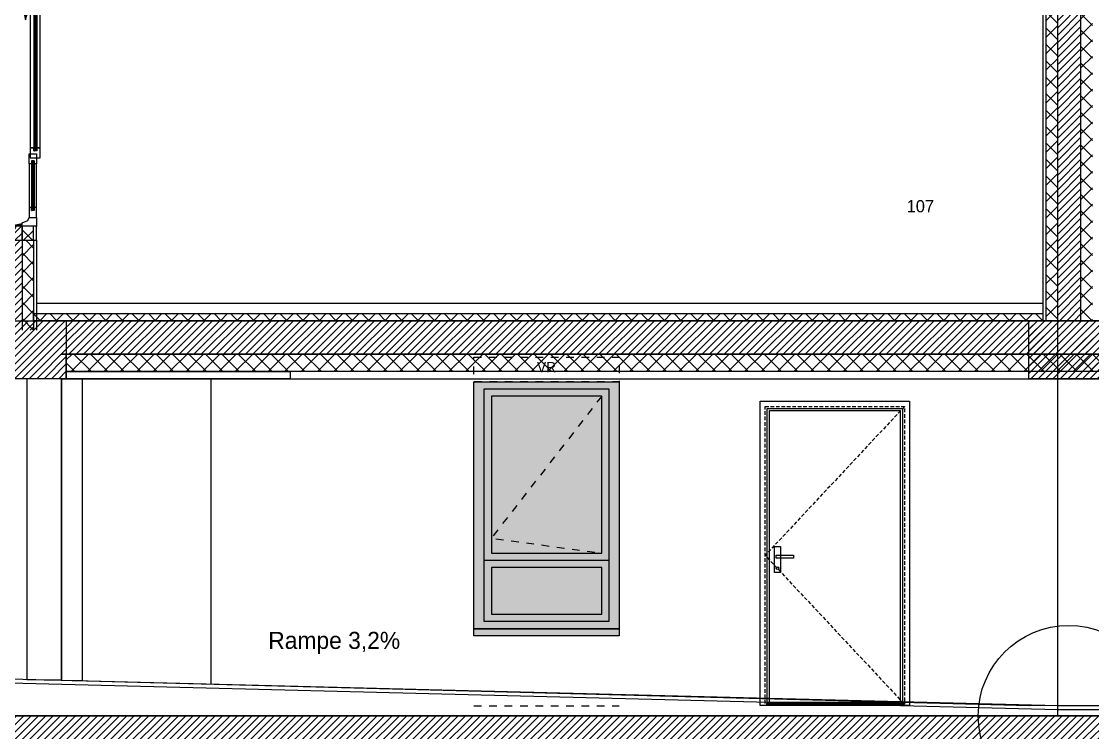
# Model space of a CAD drawing. Header units: centimetres. Extents: x -35664 to 50682, y -23001 to 23705.
# Drawn here: x 2920 to 3658, y -20791 to -20302 of the extents above; entities that cross this region are included whole.
import ezdxf

# ---------------------------------------------------------------- set-up
doc = ezdxf.new("R2010")
doc.units = ezdxf.units.CM
for name, pattern in [('Style de ligne -14', [0.147638, 0.098425, -0.049213]), ('VW-01', [0.41656, 0.20828, -0.20828]), ('VW-02', [0.69435, 0.48607, -0.20828])]:
    doc.linetypes.add(name, pattern=pattern)
for name, color, linetype in [('B GÈnÈral_Hatch', 252, 'Continuous'), ('B Général', 252, 'Continuous'), ('C ANNOTATIONS-cotation', 252, 'Continuous'), ('C ANNOTATIONS-prestations', 252, 'Continuous'), ('GÈnÈral_Hatch', 252, 'Continuous'), ('Général', 252, 'Continuous'), ('prlm-Coupe', 252, 'Continuous')]:
    doc.layers.add(name, color=color, linetype=linetype)
doc.styles.add('Eurostile', font='Eurosti.TTF')
pattern_1 = [(45, (-23116.898, 10090.366), (-5.6568542, 5.6568542), []), (135, (-23116.898, 10090.366), (5.6568542, 5.6568542), [])]
pattern_2 = [(45, (-23116.8977, 10090.366), (2.4253472, -2.6458333), [])]
pattern_3 = [(45, (0, 0), (-5.65685, 5.65685), []), (135, (0, 0), (5.65685, 5.65685), [])]
pattern_4 = [(45, (0, 0), (2.42535, -2.64583), [])]

# ---------------------------------------------------------------- blocks, each defined once
blk = doc.blocks.new('B 90.F_170.100 all.fix (2D)')
at = {"layer": 'B GÈnÈral_Hatch', "linetype": 'Continuous'}
for points in [[(50, -52), (-50, -52), (-50, 118), (50, 118)], [(-49.95, 118), (-49.95, 90), (22, 90), (22, -52), (50, -52), (50, 118)], [(-38, 108), (-38, 0), (38, 0), (38, 108)], [(-38, -10), (-38, -41.99), (38, -41.99), (38, -10)], [(-50, -52), (50, -52), (50, -57), (-50, -57)]]:
    blk.add_hatch(color=250, dxfattribs=at).paths.add_polyline_path(points)
at = {"layer": 'B Général', "linetype": 'Continuous'}
blk.add_line((43, -5), (-43, -5), dxfattribs=at)
at = {"layer": 'B Général', "linetype": 'Continuous', "flags": 128}
for points in [[(50, -52), (-50, -52), (-50, 118), (50, 118)], [(-43, 113), (43, 113), (43, -46.99), (-43, -46.99)], [(-38, 108), (-38, 0), (38, 0), (38, 108)], [(-38, -10), (-38, -41.99), (38, -41.99), (38, -10)], [(-50, -52), (50, -52), (50, -57), (-50, -57)]]:
    blk.add_lwpolyline(points, close=True, dxfattribs=at)
at = {"layer": 'C ANNOTATIONS-prestations', "linetype": 'VW-01', "ltscale": 25.4}
blk.add_line((-50, -105), (50, -105), dxfattribs=at)
at = {"layer": 'C ANNOTATIONS-prestations', "linetype": 'VW-01', "ltscale": 25.4, "flags": 128}
blk.add_lwpolyline([(-50, 135), (50, 135), (50, 118), (-50, 118)], close=True, dxfattribs=at)
blk.add_lwpolyline([(38, 108), (-38, 10.3), (38, 0)], dxfattribs=at)
at = {"layer": 'C ANNOTATIONS-prestations', "insert": (0, 131.55), "char_height": 7.049, "attachment_point": 2, "rotation": 360, "line_spacing_factor": 0.895453, "style": 'Eurostile'}
blk.add_mtext('VR', dxfattribs=at)
blk = doc.blocks.new('B 90.F 170 (2D)')
at = {"layer": 'B GÈnÈral_Hatch', "linetype": 'Continuous'}
h = blk.add_hatch(dxfattribs=at)
h.set_pattern_fill('02_ISOLANT', color=256, style=0, pattern_type=2)
h.set_pattern_definition(pattern_3)
h.paths.add_polyline_path([(-116.7, 17), (-89.7, 17), (-89.7, 8), (-106.7, 8), (-106.7, 9), (-116.7, 9)])
for points in [[(-89.7, 9), (-89.8, 9), (-89.8, 7.6), (-106.6, 7.6), (-106.6, 9.1), (-116.7, 9.1), (-116.7, 9), (-106.7, 9), (-106.7, 7.5), (-89.7, 7.5)], [(-66.85, -8.15), (-61.85, -9.49), (-66.85, -10.83)], [(35.26, -13.43), (69.4, -13.43), (69.4, -13.93), (35.26, -13.93)], [(-90.4, -15.1), (28.33, -15.1), (28.33, -15.6), (-90.4, -15.6)], [(-90.4, -17.1), (28.33, -17.1), (28.33, -16.6), (-90.4, -16.6)], [(35.26, -15.43), (69.4, -15.43), (69.4, -14.93), (35.26, -14.93)]]:
    blk.add_hatch(color=250, dxfattribs=at).paths.add_polyline_path(points)
at = {"layer": 'B GÈnÈral_Hatch', "linetype": 'Continuous', "lineweight": 18}
h = blk.add_hatch(dxfattribs=at)
h.set_pattern_fill('50_BETON', color=256, style=0, pattern_type=2)
h.set_pattern_definition(pattern_4)
h.paths.add_polyline_path([(-116.7, -7), (-106.7, -7), (-106.7, 9), (-116.7, 9)])
at = {"layer": 'B GÈnÈral_Hatch', "linetype": 'Continuous'}
h = blk.add_hatch(dxfattribs=at)
h.set_pattern_fill('02_ISOLANT', color=256, style=0, pattern_type=2)
h.set_pattern_definition(pattern_3)
h.paths.add_polyline_path([(-116.7, -15), (-116.7, -7), (-110.7, -7), (-110.7, -15)])
at = {"layer": 'GÈnÈral_Hatch', "linetype": 'Continuous'}
h = blk.add_hatch(dxfattribs=at)
h.set_pattern_fill('02_ISOLANT', color=256, style=0, pattern_type=2)
h.set_pattern_definition(pattern_3)
h.paths.add_polyline_path([(89.95, 9), (84.33, 9), (85.44, 17), (89.95, 17)])
at = {"layer": 'GÈnÈral_Hatch', "linetype": 'Continuous', "lineweight": 18}
h = blk.add_hatch(dxfattribs=at)
h.set_pattern_fill('50_BETON', color=256, style=0, pattern_type=2)
h.set_pattern_definition(pattern_4)
h.paths.add_polyline_path([(89.95, -7), (80.3, -7), (80.29, -3), (82.89, -1.5), (84.33, 9), (89.95, 9)])
at = {"layer": 'GÈnÈral_Hatch', "linetype": 'Continuous'}
h = blk.add_hatch(dxfattribs=at)
h.set_pattern_fill('02_ISOLANT', color=256, style=0, pattern_type=2)
h.set_pattern_definition(pattern_3)
h.paths.add_polyline_path([(89.95, -15), (80.3, -15), (80.3, -7), (89.95, -7)])
at = {"layer": 'B Général', "linetype": 'Continuous'}
for p, q in [((-110.7, -7), (-110.7, -17)), ((-98.55, -9.49), (-61.85, -9.49))]:
    blk.add_line(p, q, dxfattribs=at)
at = {"layer": 'B Général', "linetype": 'VW-02', "ltscale": 25.4}
for p, q in [((-99.45, -1.75), (-97.45, -1.75)), ((-98.45, -0.75), (-98.45, -2.75))]:
    blk.add_line(p, q, dxfattribs=at)
at = {"layer": 'B Général', "linetype": 'Continuous', "flags": 128}
for points in [[(-116.7, 17), (-89.7, 17), (-89.7, 8), (-106.7, 8), (-106.7, 9), (-116.7, 9)], [(-116.7, -7), (-106.7, -7), (-106.7, 9), (-116.7, 9)]]:
    blk.add_lwpolyline(points, dxfattribs=at)
for points in [[(79.82, -2.89), (79.09, -7), (78.63, -7), (79.44, -2.44), (81.93, -1), (84.62, 18.5), (89.95, 18.5), (88.7, 17.31), (88.01, 17.35), (88.7, 18), (85.08, 18), (82.43, -1.27)], [(-89.7, 9), (-89.8, 9), (-89.8, 7.6), (-106.6, 7.6), (-106.6, 9.1), (-116.7, 9.1), (-116.7, 9), (-106.7, 9), (-106.7, 7.5), (-89.7, 7.5), (-89.7, 9)], [(-116.7, -15), (-116.7, -7), (-110.7, -7), (-110.7, -15)], [(-110.7, -11), (-110.7, -7), (-106.7, -7), (-106.7, -11)], [(-90.2, -17), (-110.7, -17), (-110.7, -11), (-90.2, -11)], [(-95.31, -12.6), (26.36, -12.6), (26.36, -19.6), (-95.31, -19.6)], [(-66.85, -8.15), (-61.85, -9.49), (-66.85, -10.83)], [(-116.7, -17), (-116.7, -15), (-110.7, -15), (-110.7, -17)]]:
    blk.add_lwpolyline(points, close=True, dxfattribs=at)
at = {"layer": 'B Général', "linetype": 'Continuous', "lineweight": 25, "flags": 128}
blk.add_lwpolyline([(-106.7, -10), (-106.7, 7), (-89.7, 7), (-89.7, -10)], close=True, dxfattribs=at)
at = {"layer": 'B Général', "flags": 128}
for points in [[(74.3, -17), (80.3, -17), (80.3, -7), (77.89, -7), (76.3, -11), (74.3, -12)], [(-98.8, -11), (-91.87, -11), (-91.87, -17), (-98.8, -17)], [(-88.43, -15.1), (-88.43, -12.6), (-95.31, -12.6), (-95.31, -19.6), (-88.43, -19.6), (-88.43, -17.1), (-90.4, -17.1), (-90.4, -15.1)], [(26.36, -15.1), (26.36, -12.6), (33.24, -12.6), (33.24, -19.6), (26.36, -19.6), (26.36, -17.1), (28.33, -17.1), (28.33, -15.1)], [(37.24, -13.43), (37.24, -12), (30.36, -12), (30.36, -17), (37.24, -17), (37.24, -15.43), (35.26, -15.43), (35.26, -13.43)], [(35.26, -13.43), (69.4, -13.43), (69.4, -13.93), (35.26, -13.93)], [(67.42, -13.43), (67.42, -12), (74.3, -12), (74.3, -17), (67.42, -17), (67.42, -15.43), (69.4, -15.43), (69.4, -13.43)], [(-90.4, -15.1), (28.33, -15.1), (28.33, -15.6), (-90.4, -15.6)], [(-90.4, -17.1), (28.33, -17.1), (28.33, -16.6), (-90.4, -16.6)], [(35.26, -15.43), (69.4, -15.43), (69.4, -14.93), (35.26, -14.93)]]:
    blk.add_lwpolyline(points, close=True, dxfattribs=at)
at = {"layer": 'B Général', "linetype": 'Continuous'}
blk.add_open_spline([(-105.23, -5.59), (-104.2, -7.39), (-100.62, -9.48), (-96.47, -9.5), (-92.87, -7.45), (-90.78, -3.87), (-90.76, 0.28), (-92.81, 3.88), (-96.39, 5.98), (-100.54, 6), (-104.14, 3.94), (-106.23, 0.36), (-106.26, -3.79), (-105.23, -5.59)], degree=2, dxfattribs=at)
at = {"layer": 'Général', "linetype": 'Continuous'}
for p, q in [((-89.7, 17), (85.44, 17)), ((37.24, -12), (67.42, -12)), ((67.42, -17), (37.24, -17)), ((87.43, -15), (80.3, -15)), ((89.95, -17), (80.3, -17))]:
    blk.add_line(p, q, dxfattribs=at)
at = {"layer": 'Général', "linetype": 'Continuous', "flags": 128}
for points in [[(89.95, 9), (84.33, 9), (85.44, 17), (89.95, 17)], [(89.95, -7), (80.3, -7), (80.29, -3), (82.89, -1.5), (84.33, 9), (89.95, 9)], [(89.95, -15), (80.3, -15), (80.3, -7), (89.95, -7)]]:
    blk.add_lwpolyline(points, dxfattribs=at)
blk = doc.blocks.new('B 90.PP 93.204_PF 1_2h_Elevation')
at = {"layer": 'B Général', "linetype": 'Continuous', "flags": 128}
for points in [[(-51.5, 104.75), (51.5, 104.75), (51.5, -104.75), (-51.5, -104.75)], [(-46.5, 99.75), (46.5, 99.75), (46.5, -102.75), (-46.5, -102.75)], [(-45, 98.25), (45, 98.25), (45, -102.75), (-45, -102.75)], [(-46.5, -102.75), (46.5, -102.75), (46.5, -103.95), (-46.5, -103.95)]]:
    blk.add_lwpolyline(points, close=True, dxfattribs=at)
at = {"layer": 'B Général', "linetype": 'Style de ligne -14', "ltscale": 25.4, "flags": 128}
blk.add_lwpolyline([(-48, 101.05), (48, 101.05), (48, -103.95), (-48, -103.95)], close=True, dxfattribs=at)
blk.add_lwpolyline([(48, 101.05), (-48, -1.45), (48, -103.95)], dxfattribs=at)
at = {"layer": 'B Général', "flags": 128}
for points in [[(-41.5, 4.75), (-37.5, 4.75), (-37.5, -13.25), (-41.5, -13.25)], [(-40.5, -1.25), (-28.5, -1.25), (-28.5, -3.25), (-40.5, -3.25)]]:
    blk.add_lwpolyline(points, close=True, dxfattribs=at)
at = {"layer": 'B Général'}
blk.add_circle((-39.5, -10.25), 1, dxfattribs=at)
blk = doc.blocks.new('A$C373B78D5')
at = {"layer": 'B GÈnÈral_Hatch', "linetype": 'Continuous'}
h = blk.add_hatch(dxfattribs=at)
h.set_pattern_fill('02_ISOLANT', color=256, angle=90, style=0, pattern_type=2)
h.set_pattern_definition([(135, (-23116.898, 10090.366), (-5.6568542, -5.6568542), []), (225, (-23116.898, 10090.366), (-5.6568542, 5.6568542), [])])
h.paths.add_polyline_path([(-19461.98, -3035), (-19453.98, -3035), (-19453.98, -2456), (-19461.98, -2456)])
at = {"layer": 'B GÈnÈral_Hatch', "linetype": 'Continuous', "lineweight": 18}
h = blk.add_hatch(dxfattribs=at)
h.set_pattern_fill('50_BETON', color=256, style=0, pattern_type=2)
h.set_pattern_definition(pattern_2)
h.paths.add_polyline_path([(-19461.98, -2476), (-19477.98, -2496), (-19477.98, -3035), (-19461.98, -3035)])
at = {"layer": 'B GÈnÈral_Hatch', "linetype": 'Continuous'}
h = blk.add_hatch(dxfattribs=at)
h.set_pattern_fill('02_ISOLANT', color=256, angle=-90, style=0, pattern_type=2)
h.set_pattern_definition([(315, (-23116.898, 10090.366), (5.6568542, 5.6568542), []), (45, (-23116.898, 10090.366), (5.6568542, -5.6568542), [])])
h.paths.add_polyline_path([(-19477.98, -2496), (-19485.98, -2496), (-19485.98, -3035), (-19477.98, -3035)])
at = {"layer": 'B GÈnÈral_Hatch', "linetype": 'Continuous', "lineweight": 18}
h = blk.add_hatch(dxfattribs=at)
h.set_pattern_fill('50_BETON', color=256, style=0, pattern_type=2)
h.set_pattern_definition(pattern_2)
h.paths.add_polyline_path([(-20191.19, -2979.67), (-20207.19, -2979.67), (-20207.19, -3041.5), (-20191.19, -3041.5)])
at = {"layer": 'B GÈnÈral_Hatch', "linetype": 'Continuous'}
h = blk.add_hatch(dxfattribs=at)
h.set_pattern_fill('02_ISOLANT', color=256, angle=-90, style=0, pattern_type=2)
h.set_pattern_definition([(315, (-23116.898, 10090.366), (5.6568542, 5.6568542), []), (45, (-23116.898, 10090.366), (5.6568542, -5.6568542), [])])
h.paths.add_polyline_path([(-20183.19, -2979.67), (-20191.19, -2979.67), (-20191.19, -3041.5), (-20183.19, -3041.5)])
h = blk.add_hatch(dxfattribs=at)
h.set_pattern_fill('02_ISOLANT', color=256, style=0, pattern_type=2)
h.set_pattern_definition(pattern_1)
h.paths.add_polyline_path([(-19487.98, -3035), (-20183.19, -3035), (-20183.19, -3030.02), (-19487.98, -3030.02)])
at = {"layer": 'B GÈnÈral_Hatch', "linetype": 'Continuous', "lineweight": 18}
h = blk.add_hatch(dxfattribs=at)
h.set_pattern_fill('50_BETON', color=256, style=0, pattern_type=2)
h.set_pattern_definition(pattern_2)
h.paths.add_polyline_path([(-20215.19, -3035), (-20160.68, -3035), (-20160.68, -3075), (-20215.19, -3075)])
h = blk.add_hatch(dxfattribs=at)
h.set_pattern_fill('50_BETON', color=256, style=0, pattern_type=2)
h.set_pattern_definition(pattern_2)
h.paths.add_polyline_path([(-20163.9, -3058), (-17931.86, -3058), (-17915.86, -3035), (-20163.9, -3035)])
h = blk.add_hatch(dxfattribs=at)
h.set_pattern_fill('50_BETON', color=256, style=0, pattern_type=2)
h.set_pattern_definition(pattern_2)
h.paths.add_polyline_path([(-19497.81, -3035), (-19417.81, -3035), (-19417.81, -3075), (-19497.81, -3075)])
at = {"layer": 'B GÈnÈral_Hatch', "linetype": 'Continuous'}
h = blk.add_hatch(dxfattribs=at)
h.set_pattern_fill('02_ISOLANT', color=256, style=0, pattern_type=2)
h.set_pattern_definition(pattern_1)
h.paths.add_polyline_path([(-20160.68, -3058), (-19034.57, -3058), (-19034.57, -3070), (-20160.68, -3070)])
at = {"layer": 'B GÈnÈral_Hatch', "linetype": 'Continuous', "lineweight": 18}
h = blk.add_hatch(dxfattribs=at)
h.set_pattern_fill('50_BETON', color=256, style=0, pattern_type=2)
h.set_pattern_definition(pattern_2)
h.paths.add_polyline_path([(-20236.35, -3330), (-17915.86, -3330), (-17931.86, -3307), (-20236.35, -3307)])
at = {"layer": 'B GÈnÈral_Hatch'}
blk.add_lwpolyline([(-19477.98, -3302.84), (-20236.13, -3283.66), (-20236.06, -3280.66), (-19477.98, -3299.84), (-19293.85, -3299.84), (-19293.85, -3302.84), (-19477.98, -3302.84)], close=True, dxfattribs=at)
at = {"layer": 'B Général', "linetype": 'Continuous'}
for p, q in [((-19461.98, -3035), (-19461.98, -2476)), ((-19461.98, -3035), (-19461.98, -2476)), ((-19487.98, -3035), (-19487.98, -2496)), ((-19485.98, -3035), (-19485.98, -2496)), ((-19485.98, -3035), (-19485.98, -2496)), ((-19477.98, -3035), (-19477.98, -2496)), ((-19477.98, -3035), (-19477.98, -2496)), ((-19487.98, -3023), (-19487.98, -2773)), ((-20215.19, -2979.67), (-20181.19, -2979.67)), ((-20191.19, -2979.67), (-20191.19, -3041.5)), ((-20191.19, -2979.67), (-20191.19, -3041.5)), ((-20183.19, -2979.67), (-20183.19, -3041.5)), ((-20183.19, -2979.67), (-20183.19, -3041.5)), ((-20181.19, -2979.67), (-20181.19, -3041.5)), ((-20181.19, -2979.67), (-20181.19, -3023)), ((-20181.19, -3023), (-19487.98, -3023)), ((-20181.19, -3023), (-19487.98, -3023)), ((-20181.19, -3030), (-19487.98, -3030)), ((-20181.19, -3030), (-19487.98, -3030)), ((-20181.19, -3030), (-20181.19, -3041.5)), ((-19487.98, -3035), (-19487.98, -3030)), ((-18218.93, -3035), (-20163.9, -3035)), ((-17941.86, -3058), (-20163.9, -3058)), ((-20163.88, -3075), (-17941.86, -3075)), ((-17941.86, -3307), (-20236.35, -3307))]:
    blk.add_line(p, q, dxfattribs=at)
at = {"layer": 'B Général', "linetype": 'Continuous', "lineweight": 35}
for p, q in [((-17931.86, -3035), (-20163.9, -3035)), ((-17941.86, -3058), (-20163.9, -3058)), ((-17941.86, -3307), (-20236.35, -3307))]:
    blk.add_line(p, q, dxfattribs=at)
at = {"layer": 'B Général', "linetype": 'Continuous', "lineweight": 18}
blk.add_line((-19497.75, -3299.84), (-19293.85, -3299.84), dxfattribs=at)
at = {"layer": 'B Général', "linetype": 'Continuous', "flags": 128}
blk.add_lwpolyline([(-19487.98, -3035), (-20183.19, -3035), (-20183.19, -3030.02), (-19487.98, -3030.02)], dxfattribs=at)
for points in [[(-20215.19, -3035), (-20160.68, -3035), (-20160.68, -3075), (-20215.19, -3075)], [(-19497.81, -3035), (-19417.81, -3035), (-19417.81, -3075), (-19497.81, -3075)], [(-19477.98, -3035), (-18761.46, -3035), (-18761.46, -3075), (-19477.98, -3075)], [(-20160.68, -3058), (-19034.57, -3058), (-19034.57, -3070), (-20160.68, -3070)], [(-20187.83, -3075), (-20187.83, -3281.91), (-20175.86, -3282.22), (-20163.88, -3282.22), (-20163.88, -3075)], [(-20163.88, -3075), (-20163.88, -3282.53), (-20156.7, -3282.72), (-20149.51, -3282.72), (-20149.51, -3075)], [(-20160.68, -3070), (-20006.58, -3070), (-20006.58, -3075), (-20160.68, -3075)], [(-19477.98, -3075), (-19447.98, -3075), (-19447.98, -3307), (-19477.98, -3307)], [(-19477.98, -3302.84), (-20236.13, -3283.66), (-20236.06, -3280.66), (-19477.98, -3299.84), (-19293.85, -3299.84), (-19293.85, -3302.84), (-19477.98, -3302.84)]]:
    blk.add_lwpolyline(points, close=True, dxfattribs=at)
at = {"layer": 'B Général', "linetype": 'Continuous'}
blk.add_circle((-19470.48, -3307), 62.21, dxfattribs=at)
at = {"layer": 'C ANNOTATIONS-cotation', "linetype": 'Continuous'}
blk.add_line((-20061.08, -3075), (-20061.08, -3285.2), dxfattribs=at)
at = {"layer": 'C ANNOTATIONS-cotation', "linetype": 'Continuous', "lineweight": 25}
blk.add_line((-20267.31, -3279.84), (-19497.75, -3299.84), dxfattribs=at)
at = {"layer": 'B Général', "xscale": -1, "rotation": 90.00000000333516}
blk.add_blockref('B 90.F 170 (2D)', (-20198.19, -2889.72), dxfattribs=at)
at = {"layer": 'B Général'}
blk.add_blockref('B 90.PP 93.204_PF 1_2h_Elevation', (-19631.47, -3195.09), dxfattribs=at)
at = {"layer": 'C ANNOTATIONS-cotation'}
blk.add_blockref('B 90.F_170.100 all.fix (2D)', (-19830, -3194.99), dxfattribs=at)
at = {"layer": 'B Général', "attachment_point": 2, "line_spacing_factor": 0.895453, "style": 'Eurostile'}
for s, insert, char_height in [('107', (-19572.58, -2951.95), 8.458), ('Rampe 3,2%', (-19976.19, -3249.18), 11.748)]:
    blk.add_mtext(s, dxfattribs=dict(at, insert=insert, char_height=char_height))

msp = doc.modelspace()

# ---------------------------------------------------------------- block references
at = {"layer": 'prlm-Coupe'}
msp.add_blockref('A$C373B78D5', (23111.623, -17472.851), dxfattribs=at)

doc.saveas('drawing.dxf')
